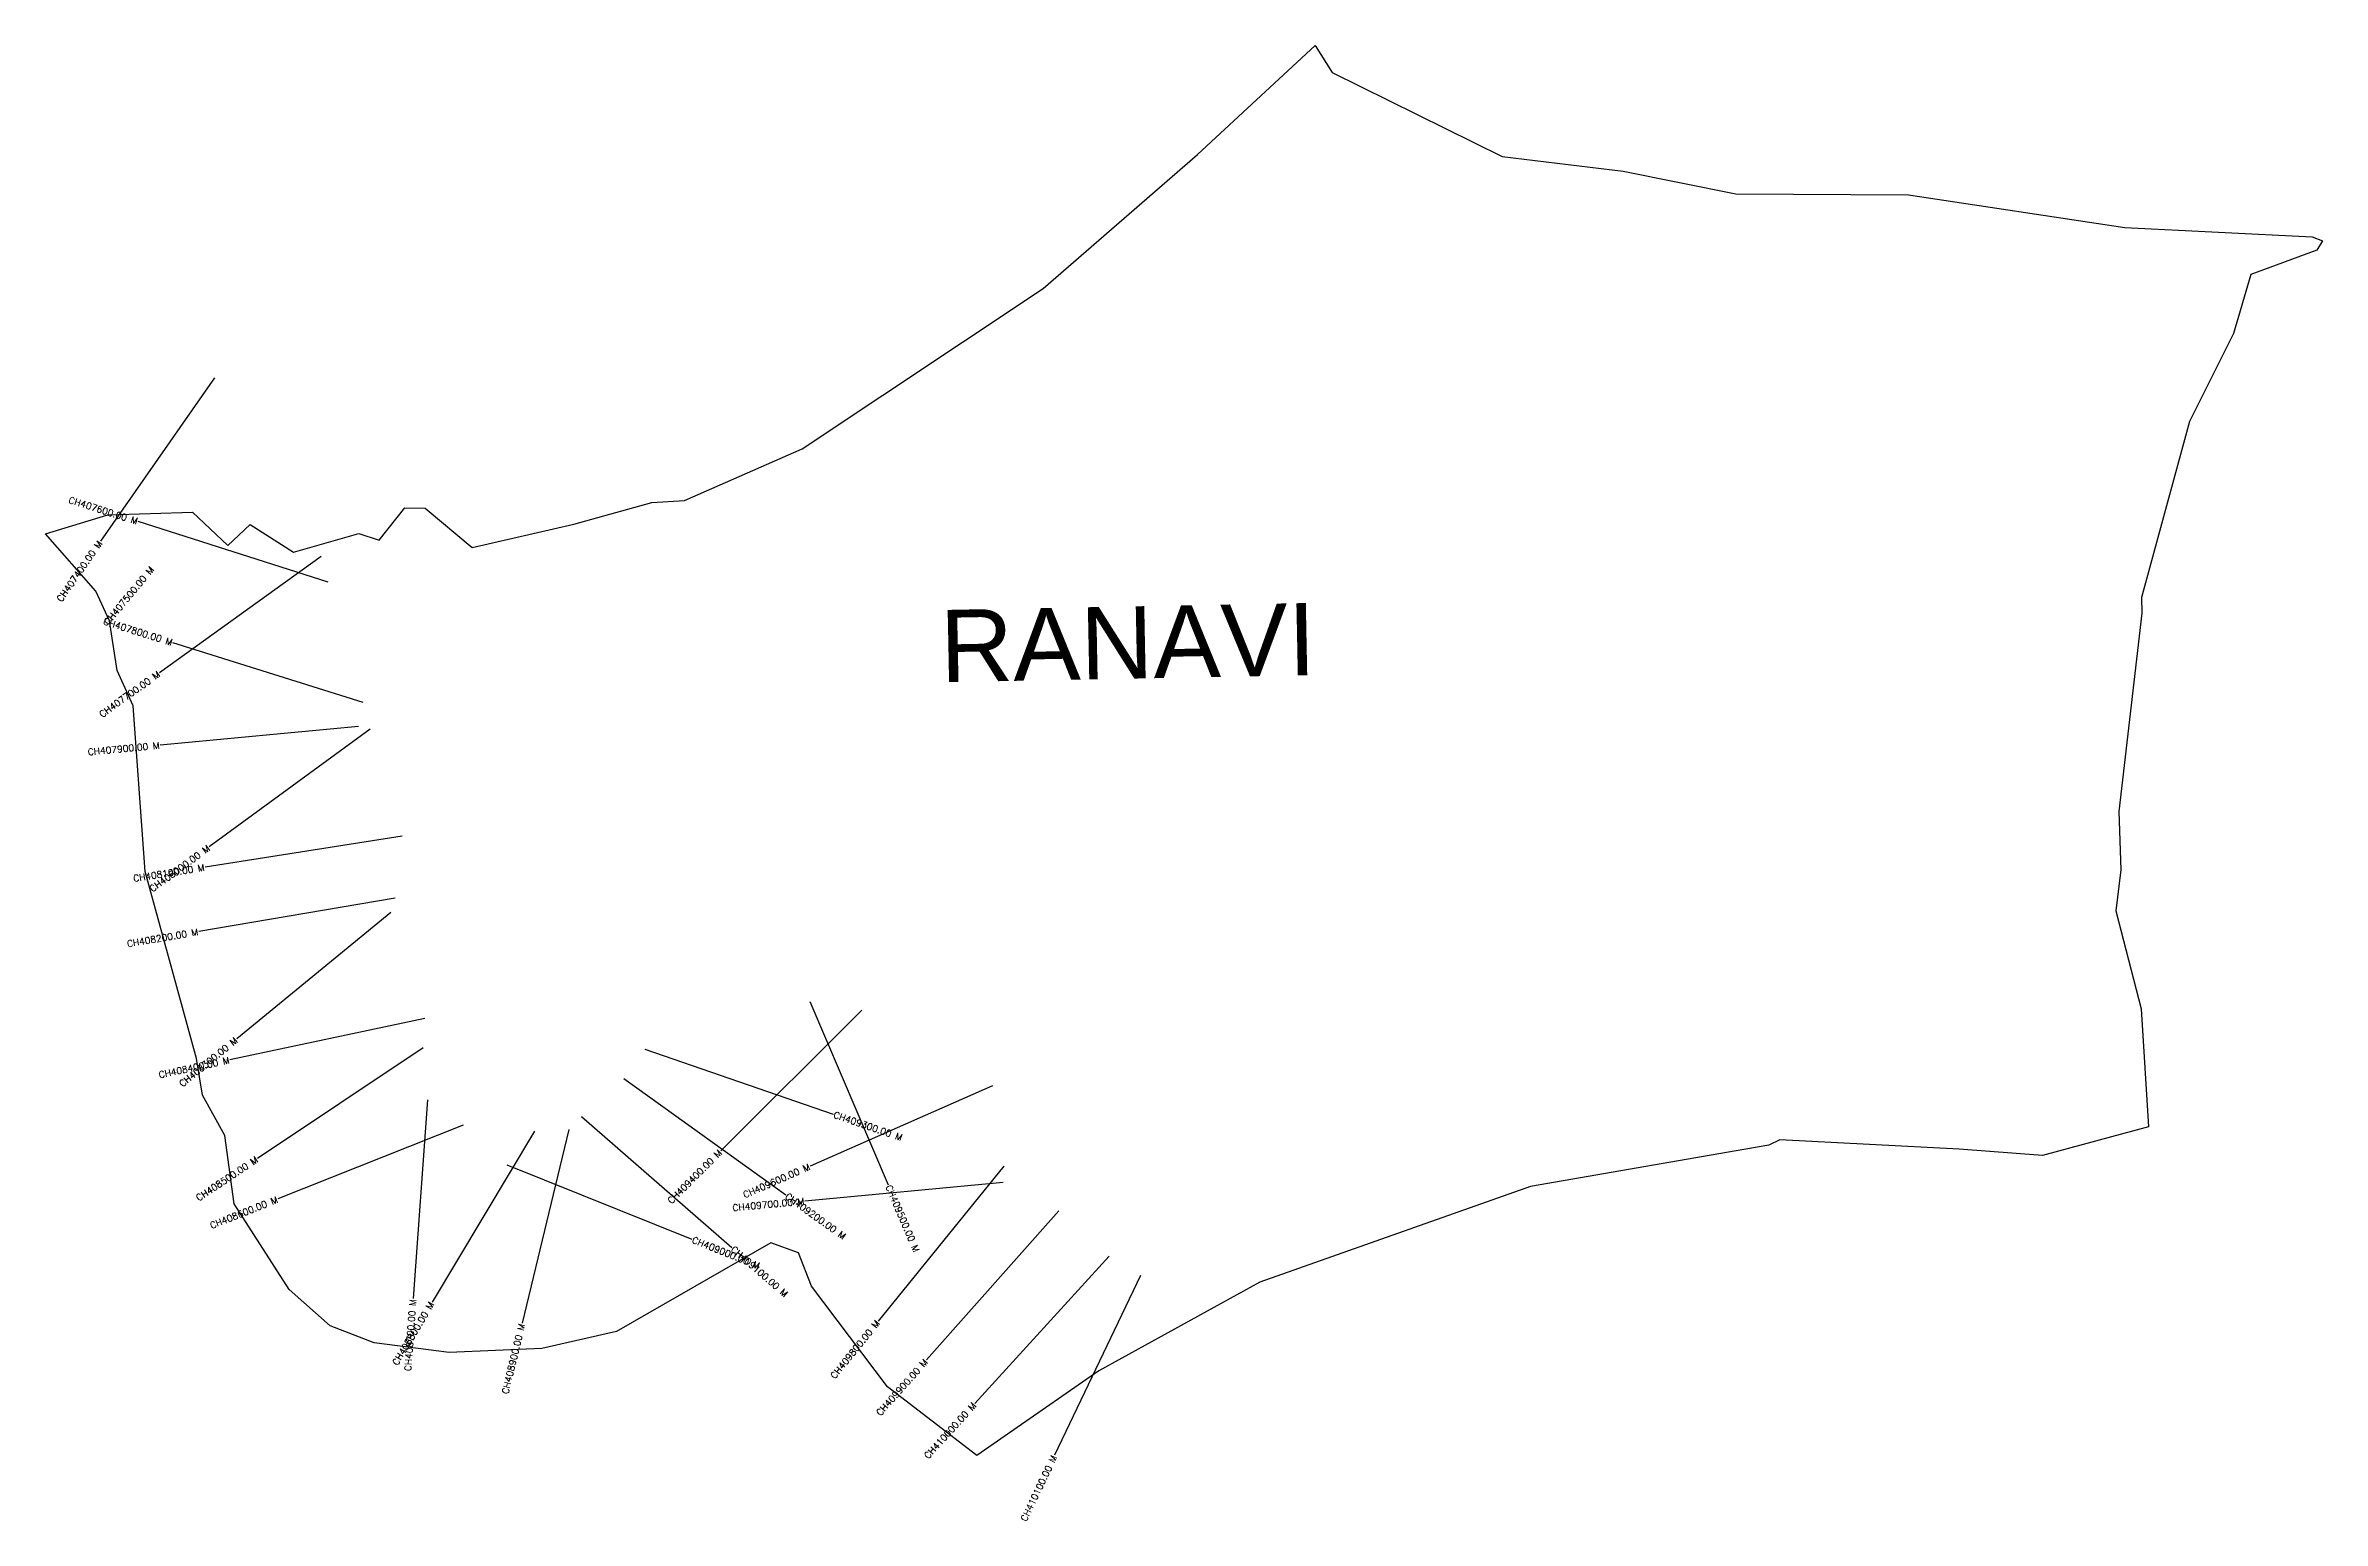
# Model space of a CAD drawing. Header units: metres. Extents: x 303668 to 307095, y 1938563 to 1940784.
import ezdxf
from ezdxf.enums import TextEntityAlignment as Align

# ---------------------------------------------------------------- set-up
doc = ezdxf.new("R2010")
doc.units = ezdxf.units.M
for name, color, linetype in [('CS', 134, 'Continuous'), ('CSMark', 6, 'Continuous'), ('village', 3, 'Continuous'), ('VILLAGE NAME', 250, 'Continuous')]:
    doc.layers.add(name, color=color, linetype=linetype)
doc.styles.get("Standard").update_dxf_attribs({"font": 'simplex.shx'})

msp = doc.modelspace()

# ---------------------------------------------------------------- linework, layer by layer
at = {"layer": 'CS'}
for p, q in [((303922.5, 1940283.5), (303750.7, 1940037.5)), ((304093.4, 1939975.7), (303807.5, 1940066.8)), ((304082.9, 1940014.6), (303839.4, 1939839.3)), ((304146, 1939794.5), (303859.8, 1939884.4)), ((304139.2, 1939758.3), (303840.6, 1939730.2)), ((304156.5, 1939754.4), (303914.4, 1939577.2)), ((304204.5, 1939593.1), (303908.2, 1939546.5)), ((304194.3, 1939500.2), (303898.6, 1939449.6)), ((304187.8, 1939478.4), (303955.8, 1939288.2)), ((304239, 1939318.9), (303945.6, 1939256.5)), ((304896.5, 1939331.6), (304684.1, 1939119.7)), ((304818, 1939344.3), (304936.1, 1939068.5)), ((304236.5, 1939274.6), (303986.9, 1939108.2)), ((304569.9, 1939272.7), (304853.5, 1939174.8)), ((304538.4, 1939228.6), (304781.9, 1939053.3)), ((305093.3, 1939217.4), (304818.6, 1939096.7)), ((304242.9, 1939196.4), (304221.1, 1938897.2)), ((304296.5, 1939158), (304017.7, 1939047.1)), ((304404, 1939149.2), (304249.7, 1938891.9)), ((304455.5, 1939151.8), (304385.2, 1938860.2)), ((304474.6, 1939171.2), (304700.8, 1938974.1)), ((304362.3, 1939098.4), (304640.7, 1938986.6)), ((305110, 1939096.5), (304921.1, 1938863.4)), ((305109.4, 1939072.1), (304810.8, 1939044)), ((305192.7, 1939029.2), (304993.6, 1938804.8)), ((305268.5, 1938961), (305066.5, 1938739.2)), ((305316, 1938932.1), (305186.6, 1938661.4))]:
    msp.add_line(p, q, dxfattribs=at)
at = {"layer": 'village', "color": 3, "true_color": 0x00ff00}
msp.add_polyline3d([(307094.6, 1940489.4, 0), (307085.9, 1940475.3, 0), (306986.6, 1940438.8, 0), (306960.6, 1940350.3, 0), (306894.3, 1940217.5, 0), (306822.1, 1939952.6, 0), (306822.7, 1939928.9, 0), (306788.1, 1939630.3, 0), (306791.3, 1939542.6, 0), (306783.6, 1939481.1, 0), (306821.8, 1939333.2, 0), (306833, 1939155.9, 0), (306673.1, 1939112.5, 0), (306547.6, 1939122.2, 0), (306277.9, 1939136.2, 0), (306261.2, 1939128, 0), (305902.7, 1939065.8, 0), (305495.2, 1938922, 0), (305252.9, 1938788.5, 0), (305069.4, 1938660.8, 0), (304935.3, 1938764.5, 0), (304820.8, 1938915.9, 0), (304801.3, 1938965.9, 0), (304759.6, 1938981.3, 0), (304527.2, 1938847.8, 0), (304414.8, 1938822.1, 0), (304275.6, 1938816, 0), (304162.7, 1938830.3, 0), (304096.2, 1938855.9, 0), (304034.5, 1938910.7, 0), (303951.7, 1939039.8, 0), (303937.7, 1939142.7, 0), (303904.3, 1939203.5, 0), (303895.2, 1939258.8, 0), (303818.2, 1939539.9, 0), (303799.7, 1939789.5, 0), (303775.8, 1939842.5, 0), (303764.5, 1939917.7, 0), (303743.8, 1939962.3, 0), (303668, 1940048.5, 0), (303761.9, 1940076.9, 0), (303889.4, 1940081.1, 0), (303942.5, 1940031.1, 0), (303976.2, 1940062.4, 0), (304041.3, 1940021, 0), (304139.7, 1940048.8, 0), (304170.2, 1940038.9, 0), (304208.6, 1940087.4, 0), (304239.5, 1940087.3, 0), (304310.2, 1940028, 0), (304463.3, 1940063.1, 0), (304580.6, 1940095.5, 0), (304629.5, 1940098.7, 0), (304806.7, 1940176.5, 0), (305169.3, 1940418, 0), (305401.6, 1940619.6, 0), (305578.7, 1940783.6, 0), (305604.2, 1940742.8, 0), (305860.2, 1940616.5, 0), (306042.2, 1940594.7, 0), (306211.7, 1940560.5, 0), (306471.5, 1940558.6, 0), (306797.1, 1940509.6, 0), (307079.3, 1940495.5, 0)], close=True, dxfattribs=at)

# ---------------------------------------------------------------- texts
at = {"layer": 'CSMark'}
for s, rotation, p in [('CH407600.00 M', 342.3395, (303806.6, 1940067.1)), ('CH407400.00 M', 55.081, (303750.2, 1940036.7)), ('CH407500.00 M', 50.3734, (303828.2, 1939997.2)), ('CH407800.00 M', 342.5605, (303858.9, 1939884.7)), ('CH407700.00 M', 35.7432, (303838.6, 1939838.7)), ('CH407900.00 M', 5.3803, (303839.6, 1939730.1)), ('CH408000.00 M', 36.1963, (303913.6, 1939576.6)), ('CH408100.00 M', 8.9345, (303907.2, 1939546.3)), ('CH408200.00 M', 9.7121, (303897.6, 1939449.4)), ('CH408300.00 M', 39.3312, (303955, 1939287.6)), ('CH408400.00 M', 12.0131, (303944.6, 1939256.3)), ('CH409400.00 M', 44.9316, (304683.4, 1939119)), ('CH408500.00 M', 33.7062, (303986.1, 1939107.6)), ('CH409600.00 M', 23.7284, (304817.7, 1939096.3)), ('CH408600.00 M', 21.6949, (304016.8, 1939046.7)), ('CH409700.00 M', 5.3872, (304809.8, 1939043.9)), ('CH408800.00 M', 59.0529, (304249.2, 1938891.1)), ('CH408700.00 M', 85.8273, (304221, 1938896.2)), ('CH408900.00 M', 76.4484, (304384.9, 1938859.2)), ('CH409800.00 M', 50.9671, (304920.4, 1938862.7)), ('CH409900.00 M', 48.4031, (304992.9, 1938804.1)), ('CH410000.00 M', 47.6851, (305065.8, 1938738.5)), ('CH410100.00 M', 64.4542, (305186.2, 1938660.5))]:
    msp.add_text(s, height=10, rotation=rotation, dxfattribs=at).set_placement(p, align=Align.MIDDLE_RIGHT)
for s, rotation, p in [('CH409300.00 M', 340.9627, (304854.4, 1939174.5)), ('CH409200.00 M', 324.2544, (304782.7, 1939052.8)), ('CH409500.00 M', 293.1854, (304936.5, 1939067.6)), ('CH409000.00 M', 338.1153, (304641.7, 1938986.2)), ('CH409100.00 M', 318.9378, (304701.6, 1938973.5))]:
    msp.add_text(s, height=10, rotation=rotation, dxfattribs=at).set_placement(p, align=Align.MIDDLE_LEFT)
at = {"layer": 'VILLAGE NAME', "insert": (305013.2, 1939933.7), "char_height": 108.748, "attachment_point": 1, "rotation": 1.1028}
msp.add_mtext_dynamic_manual_height_columns('{\\fArial|b0|i0|c0|p34;RANAVI}', width=1571.314, gutter_width=543.7, heights=[0], dxfattribs=at)

doc.saveas('drawing.dxf')
